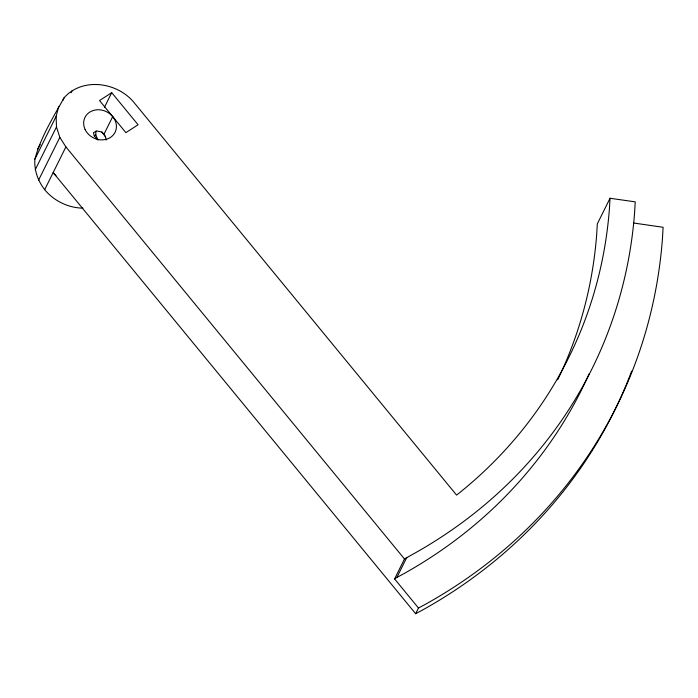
<?xml version="1.0" encoding="UTF-8"?>
<svg xmlns="http://www.w3.org/2000/svg" width="698" height="698" viewBox="0 0 698 698"><rect width="100%" height="100%" fill="white"/><g stroke="black" fill="none" stroke-linecap="round" stroke-linejoin="round"><path stroke-width="1.05" d="M98.034 140.185L95.809 134.984L95.905 131.076M55.971 175.704A45.222 39.358 26.4 0 1 53.17 172.572L415.65 613.716L418.477 608.019L394.579 578.93L404.474 558.985L412.963 554.186A549.152 477.955 26.4 0 0 634.639 212.079L635.224 201.862L610.035 198.267L609.476 207.969A523.308 455.462 26.4 0 1 459.397 492.875L456.562 495.074L134.164 102.711C117.604 82.198 82.687 76.963 64.181 97.659C53.161 117.343 40.746 137.218 34.9 159.127C34.054 170.207 37.919 180.965 44.681 189.673A45.222 39.358 26.4 0 0 82.853 208.144M34.9 159.127L56.119 116.383L58.745 106.393M62.733 100.573L64.181 97.659M71.1 92.721L72.06 90.775M35.266 169.684L56.486 126.94L56.119 116.383M38.608 180.101L59.819 137.358L56.486 126.94M44.681 189.673L65.9 146.92L59.819 137.358M104.482 107.239L111.715 92.668L138.082 124.759L125.893 132.655L99.526 100.556L111.715 92.668M106.166 140.071L105.477 136.756L103.923 134.304L112.71 116.61M394.579 578.93L396.874 577.447L406.777 557.493M610.035 198.267L597.296 223.91L596.746 233.621A523.308 455.462 26.4 0 1 557.685 379.782M37.526 149.136L40.24 144.774M96.978 139.015L94.282 135.97L95.809 134.984M94.282 135.97L93.462 132.664L96.778 130.945L102.065 132.053L105.477 136.756M396.874 577.447L403.06 574.131A549.152 477.955 26.4 0 0 589.173 373.735M418.477 608.019L425.152 604.451A587.917 511.704 26.4 0 0 662.481 238.184L663.1 227.278L633.714 223.028M415.65 613.716L422.325 610.148A587.917 511.704 26.4 0 0 619.231 400.757M101.768 132.245L103.923 134.304M65.9 146.92L404.474 558.985M631.673 371.1A587.917 511.704 26.4 0 1 626.542 384.066M626.132 385.06A587.917 511.704 26.4 0 1 619.684 399.788M85.095 129.479A16.796 14.623 26.4 0 0 113.346 134.906A16.796 14.623 26.4 0 0 101.646 110.075A16.796 14.623 26.4 0 0 85.095 129.479"/></g></svg>
